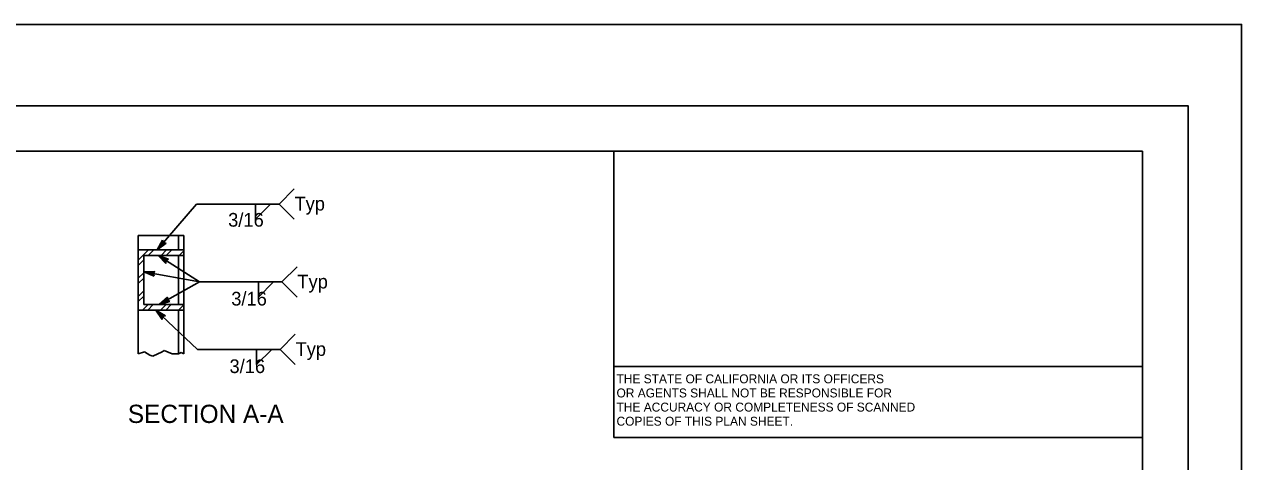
# Model space of a CAD drawing. Extents: x -894 to 866, y -476 to 714.
# Drawn here: x 198 to 866, y 474 to 714 of the extents above; entities that cross this region are included whole.
import ezdxf

# ---------------------------------------------------------------- set-up
doc = ezdxf.new("R2010")
doc.units = 0
for name, color, linetype in [('10 Sheet Format', 7, 'Continuous'), ('57 Undefined', 7, 'Continuous'), ('60 Nongeo Data', 7, 'Continuous')]:
    doc.layers.add(name, color=color, linetype=linetype)

msp = doc.modelspace()

# ---------------------------------------------------------------- linework, layer by layer
at = {"layer": '10 Sheet Format'}
for p, q in [((-863.46, 668.96), (836.55, 668.96)), ((836.55, 668.96), (836.55, -431.04)), ((-813.45, 643.96), (811.55, 643.96)), ((521.56, 525.89), (521.56, 643.96)), ((811.55, -406.04), (811.55, 643.96)), ((811.55, 525.89), (521.56, 525.89)), ((521.56, 487.06), (521.56, 525.89)), ((811.55, 487.06), (521.56, 487.06))]:
    msp.add_line(p, q, dxfattribs=at)
for points in [[(-894.04, 713.56), (865.96, 713.56), (865.96, -476.44), (-894.04, -476.44)], [(-863.46, -431.04), (836.55, -431.04), (836.55, 668.96), (-863.46, 668.96)]]:
    msp.add_lwpolyline(points, close=True, dxfattribs=at)
at = {"layer": '57 Undefined'}
for p, q in [((337.89, 615.02), (346.16, 623.29)), ((292.63, 615.02), (271.11, 589.85)), ((292.63, 615.02), (324.99, 615.02)), ((324.99, 606.75), (333.26, 615.02)), ((324.99, 615.02), (324.99, 606.75)), ((324.99, 615.02), (337.89, 615.02)), ((337.89, 615.02), (346.16, 606.75)), ((271.11, 589.85), (274, 595.28)), ((272.02, 590.91), (274.12, 594.87)), ((272.91, 591.95), (274.27, 594.51)), ((274, 595.28), (274, 595.28)), ((274, 595.28), (274.49, 593.81)), ((276.03, 593.54), (271.11, 589.85)), ((271.11, 589.85), (271.11, 589.85)), ((275.62, 593.61), (272.01, 590.9)), ((275.2, 593.67), (272.91, 591.95)), ((273.81, 593), (274.39, 594.1)), ((274.82, 593.76), (273.81, 593)), ((274.49, 593.81), (276.03, 593.54)), ((276.03, 593.54), (276.03, 593.54)), ((294.23, 572.27), (271.55, 586.85)), ((275.87, 582.48), (271.55, 586.85)), ((271.55, 586.85), (271.55, 586.85)), ((271.55, 586.85), (277.31, 584.73)), ((275.88, 582.9), (272.71, 586.11)), ((272.72, 586.1), (276.92, 584.55)), ((275.88, 583.33), (273.87, 585.36)), ((273.87, 585.36), (276.58, 584.36)), ((275.91, 583.71), (275.03, 584.61)), ((275.03, 584.61), (276.19, 584.18)), ((275.92, 584.04), (275.87, 582.48)), ((275.87, 582.48), (275.87, 582.48)), ((277.31, 584.73), (275.92, 584.04)), ((277.31, 584.73), (277.31, 584.73)), ((263.66, 577.78), (269.8, 578.02)), ((294.23, 572.27), (263.66, 577.78)), ((269.33, 575.4), (263.66, 577.78)), ((263.66, 577.78), (263.66, 577.78)), ((269.18, 575.78), (265.02, 577.53)), ((265.03, 577.54), (269.51, 577.71)), ((266.38, 577.29), (269.27, 577.4)), ((269.01, 576.18), (266.38, 577.29)), ((267.74, 577.04), (268.98, 577.09)), ((268.9, 576.55), (267.74, 577.04)), ((269.8, 578.02), (268.78, 576.86)), ((268.78, 576.86), (269.33, 575.4)), ((269.33, 575.4), (269.33, 575.4)), ((269.8, 578.02), (269.8, 578.02)), ((339.49, 572.27), (347.76, 580.53)), ((294.23, 572.27), (272.18, 559.85)), ((294.23, 572.27), (326.59, 572.27)), ((326.59, 564), (334.86, 572.27)), ((326.59, 572.27), (326.59, 564)), ((326.59, 572.27), (339.49, 572.27)), ((339.49, 572.27), (347.76, 564)), ((272.18, 559.85), (276.76, 563.96)), ((278.07, 561.63), (272.18, 559.85)), ((273.39, 560.54), (276.73, 563.53)), ((277.71, 561.83), (273.39, 560.53)), ((274.59, 561.21), (276.75, 563.14)), ((277.32, 562.03), (274.59, 561.21)), ((275.8, 561.88), (276.72, 562.71)), ((277, 562.25), (275.8, 561.88)), ((276.76, 563.96), (276.71, 562.41)), ((276.71, 562.41), (278.07, 561.63)), ((276.76, 563.96), (276.76, 563.96)), ((278.07, 561.63), (278.07, 561.63)), ((293.23, 535.31), (270.26, 556.85)), ((273.71, 551.77), (270.26, 556.85)), ((270.26, 556.85), (270.26, 556.85)), ((270.26, 556.85), (275.54, 553.72)), ((273.8, 552.18), (271.26, 555.91)), ((271.27, 555.91), (275.12, 553.62)), ((272.18, 559.85), (272.18, 559.85)), ((273.88, 552.6), (272.27, 554.96)), ((272.27, 554.96), (274.76, 553.49)), ((273.98, 552.98), (273.28, 554.02)), ((273.28, 554.02), (274.34, 553.39)), ((274.05, 553.3), (273.71, 551.77)), ((273.71, 551.77), (273.71, 551.77)), ((275.54, 553.72), (274.05, 553.3)), ((275.54, 553.72), (275.54, 553.72)), ((338.49, 535.31), (346.76, 543.57)), ((293.23, 535.31), (325.59, 535.31)), ((325.59, 527.04), (333.86, 535.31)), ((325.59, 535.31), (325.59, 527.04)), ((325.59, 535.31), (338.49, 535.31)), ((338.49, 535.31), (346.76, 527.04))]:
    msp.add_line(p, q, dxfattribs=at)
at = {"layer": '60 Nongeo Data'}
for p, q in [((260.66, 532.85), (260.66, 597.85)), ((260.66, 597.85), (285.66, 597.85)), ((282.66, 589.99), (282.66, 597.85)), ((285.66, 532.85), (285.66, 597.85)), ((260.66, 589.85), (285.66, 589.85)), ((260.66, 584.18), (266.33, 589.85)), ((266.16, 586.85), (269.16, 589.85)), ((273.23, 586.85), (276.23, 589.85)), ((276.06, 586.85), (279.06, 589.85)), ((283.13, 586.85), (285.66, 589.38)), ((260.66, 581.35), (263.66, 584.35)), ((263.66, 586.85), (285.66, 586.85)), ((263.66, 559.85), (263.66, 586.85)), ((282.66, 560.23), (282.66, 587)), ((260.66, 574.28), (263.66, 577.28)), ((260.66, 571.45), (263.66, 574.45)), ((260.66, 564.38), (263.66, 567.38)), ((260.66, 561.55), (263.66, 564.55)), ((260.66, 556.85), (285.66, 556.85)), ((263.03, 556.85), (266.03, 559.85)), ((263.66, 559.85), (285.66, 559.85)), ((265.86, 556.85), (268.86, 559.85)), ((272.93, 556.85), (275.93, 559.85)), ((275.76, 556.85), (278.76, 559.85)), ((282.66, 532.85), (282.66, 556.83)), ((282.83, 556.85), (285.66, 559.68)), ((273.75, 534.01), (274.95, 534.71)), ((274.95, 534.71), (279.24, 532.91)), ((260.66, 532.85), (264.16, 533.91)), ((264.16, 533.91), (266.96, 532.21)), ((266.96, 532.21), (268.65, 531.61)), ((268.65, 531.61), (273.75, 534.01)), ((279.24, 532.91), (282.66, 532.85)), ((282.66, 532.85), (284.24, 533.61)), ((284.24, 533.61), (285.66, 532.85))]:
    msp.add_line(p, q, dxfattribs=at)

# ---------------------------------------------------------------- texts
at = {"layer": '10 Sheet Format'}
for s, p in [('THE STATE OF CALIFORNIA OR ITS OFFICERS', (523.03, 516.71)), ('OR AGENTS SHALL NOT BE RESPONSIBLE FOR', (523.03, 508.96)), ('THE ACCURACY OR COMPLETENESS OF SCANNED', (523.03, 501.21)), ('COPIES OF THIS PLAN SHEET.', (523.03, 493.46))]:
    msp.add_text(s, height=4.9, dxfattribs=at).set_placement(p)
at = {"layer": '57 Undefined'}
for s, height, p in [('Typ', 7.5, (346.37, 611.47)), ('3/16', 7.5, (309.99, 602.61)), ('Typ', 7.5, (347.97, 568.72)), ('3/16', 7.5, (311.69, 559.37)), ('Typ', 7.5, (346.97, 531.75)), ('3/16', 7.5, (310.73, 522.32)), ('SECTION A-A', 10, (254.96, 494.95))]:
    msp.add_text(s, height=height, dxfattribs=at).set_placement(p)

doc.saveas('drawing.dxf')
